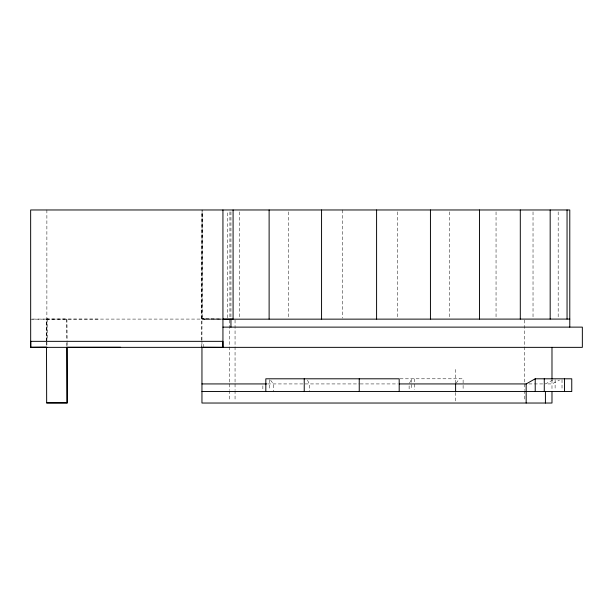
<?xml version="1.0" encoding="UTF-8"?>
<svg xmlns="http://www.w3.org/2000/svg" width="613" height="613" viewBox="0 0 613 613"><rect width="100%" height="100%" fill="white"/><g stroke="black" fill="none" stroke-linecap="round" stroke-linejoin="round"><path stroke-width="0.46" stroke-dasharray="3.06 2.3" d="M227.316 317.764L227.316 211.876M201.57 347.257L201.585 342.1M203.179 347.356L203.194 342.2M205.692 319.112L221.078 318.906M201.585 340.315L202.091 209.968L201.953 340.414M409.492 383.194L411.721 378.796L411.721 389.722M456.149 383.194L459.359 378.796M552.688 380.083L545.417 383.93L551.984 383.93L559.508 380.083M46.695 340.361L46.688 319.105L205.692 319.082L202.091 318.714L221.117 319.174M46.879 319.082L48.235 319.105L30.65 319.181M46.688 319.105L98.44 319.089M46.511 341.257L46.511 319.097L66.855 319.028L67.062 341.318M222.94 319.082L201.953 319.082L202.06 211.883L202.091 319.082M400.021 378.796L463.114 378.796L463.114 389.722M267.605 383.93L359.241 383.93M360.176 383.93L397.829 383.93M528.912 383.93L543.585 383.93M221.032 319.097L201.6 319.082M32.558 319.082L46.879 319.097M270.647 380.259L273.321 383.93L273.321 391.538M307.496 380.259L309.35 383.93L309.35 391.538M46.887 342.115L46.917 347.272M67.07 342.169L67.078 346.422M66.871 342.912L66.878 346.314M66.855 319.028L66.863 340.292M47.209 319.097L47.224 340.361M562.021 379.708L562.021 389.722M558.175 211.883L558.175 318.124M555.11 379.708L555.11 389.722M551.984 380.183L551.984 389.638M533.026 211.883L533.026 318.124M524.766 320.04L524.766 382.995M524.766 383.953L524.766 389.676M524.766 390.627L524.766 401.124M496.047 211.883L496.047 318.124M455.612 369.447L455.612 383.025M455.612 392.496L455.612 401.117M449.758 211.883L449.758 318.124M414.242 378.796L414.242 389.722M409.124 385.83L409.124 389.638M397.316 211.883L397.316 318.124M342.292 209.968L342.292 318.124M288.432 211.883L288.432 318.124M269.574 379.708L269.574 389.722M262.862 385.83L262.862 389.638M239.415 211.883L239.415 318.124M235.055 320.04L235.055 382.995M235.055 383.953L235.055 389.676M235.055 390.627L235.055 401.124M230.948 211.883L230.948 318.124M229.913 211.883L229.913 318.124M229.637 320.04L229.637 382.995M229.637 383.953L229.637 389.676M229.637 390.627L229.637 401.124M201.953 340.759L201.953 346.498M46.879 209.968L46.879 341.257M46.511 342.115L46.511 346.414"/><path stroke-width="0.92" d="M551.984 391.538L551.984 403.032L201.953 403.032L201.953 347.257M222.94 209.968L222.94 347.356L222.94 341.341L30.65 341.341L30.681 347.356L582.35 347.356L582.35 327.127L222.94 327.127M399.193 383.93L526.161 383.93L535.218 378.796L571.76 378.796L571.76 391.538L201.953 391.538M233.086 209.968L233.086 319.112L222.94 319.181L569.784 319.082M46.917 347.272L30.681 347.356L30.65 209.968L569.784 209.968L569.784 327.127M30.673 341.341L30.65 347.356L46.511 347.272L46.665 402.894L67.231 402.887L67.078 347.272L120.646 347.264M201.953 383.93L266.67 383.93M46.665 402.894L67.231 402.887M203.432 347.264L222.925 347.356M201.57 347.257L201.953 347.356M66.878 347.165L67.032 402.787M567.048 209.968L567.048 319.082M564.519 378.796L564.519 391.538M551.984 347.356L551.984 379.24M550.175 209.968L550.175 319.082M545.417 391.538L545.417 403.032M544.275 378.796L544.275 391.538M535.218 378.796L535.218 391.538M526.161 383.93L526.161 403.032M520.299 209.968L520.299 319.082M479.458 209.968L479.458 319.082M455.612 383.93L455.612 391.538M430.441 209.968L430.441 319.082M399.193 391.538L399.193 378.796L265.82 378.796L265.82 391.538M376.589 209.968L376.589 319.082M359.241 378.796L359.241 391.538M321.564 209.968L321.564 319.082M304.232 378.796L304.232 391.538M269.122 209.968L269.122 319.082M230.948 319.181L230.948 327.127"/></g></svg>
